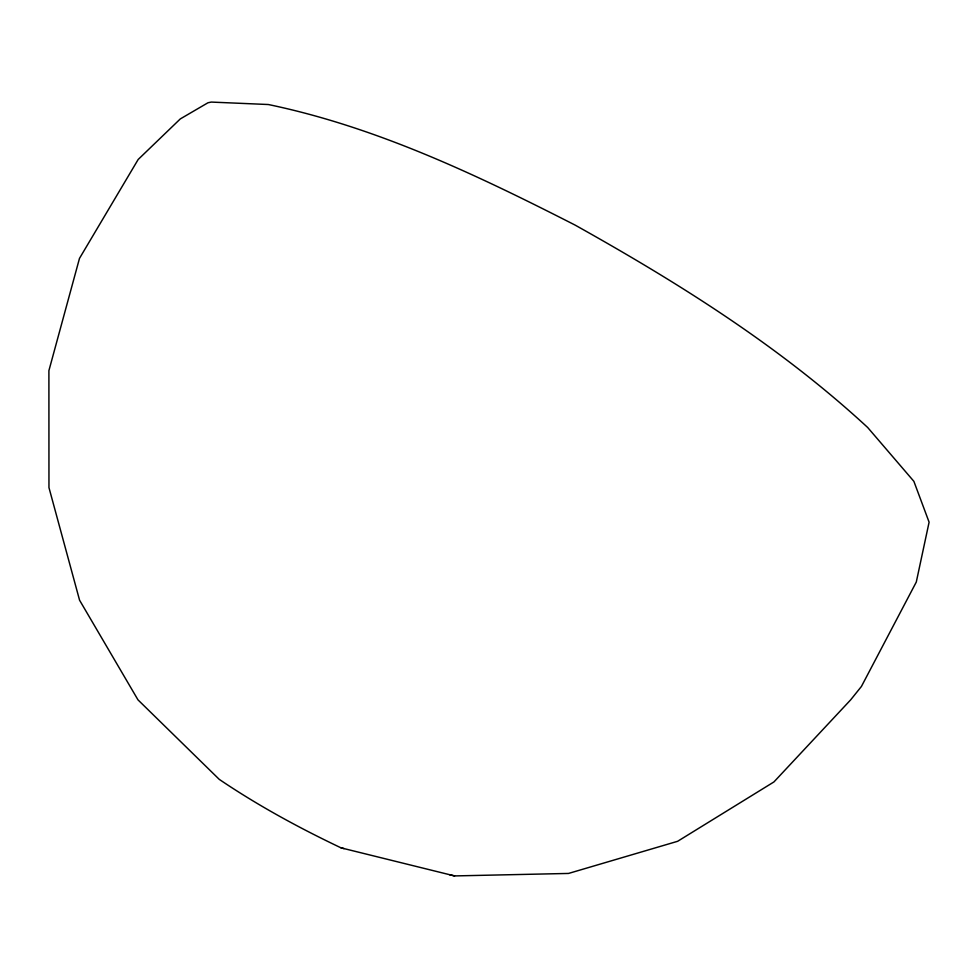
<?xml version="1.0" encoding="UTF-8"?>
<svg xmlns="http://www.w3.org/2000/svg" width="978" height="978" viewBox="0 0 978 978"><rect width="100%" height="100%" fill="white"/><g stroke="black" fill="none" stroke-linecap="round" stroke-linejoin="round"><path stroke-width="1.47" d="M454.574 875.921L568.536 873.44L677.632 841.3L773.94 781.935L850.677 699.832L861.422 686.458L916.288 582.057L929.1 522.179L913.88 481.347L867.669 427.484C780.114 346.567 678.72 283.009 575.003 225.038C477.056 175.05 376.64 127.103 268.339 104.524L211.272 102.079L207.972 102.763L180.307 118.913L138.167 159.487L79.487 258.388L48.9 370.65L48.961 487.606L79.573 600.211L137.984 699.857L219.243 779.356C257.813 805.456 299.023 827.865 341.077 847.865L454.574 875.921L449.587 874.723M341.077 847.865L344.036 848.586"/></g></svg>
